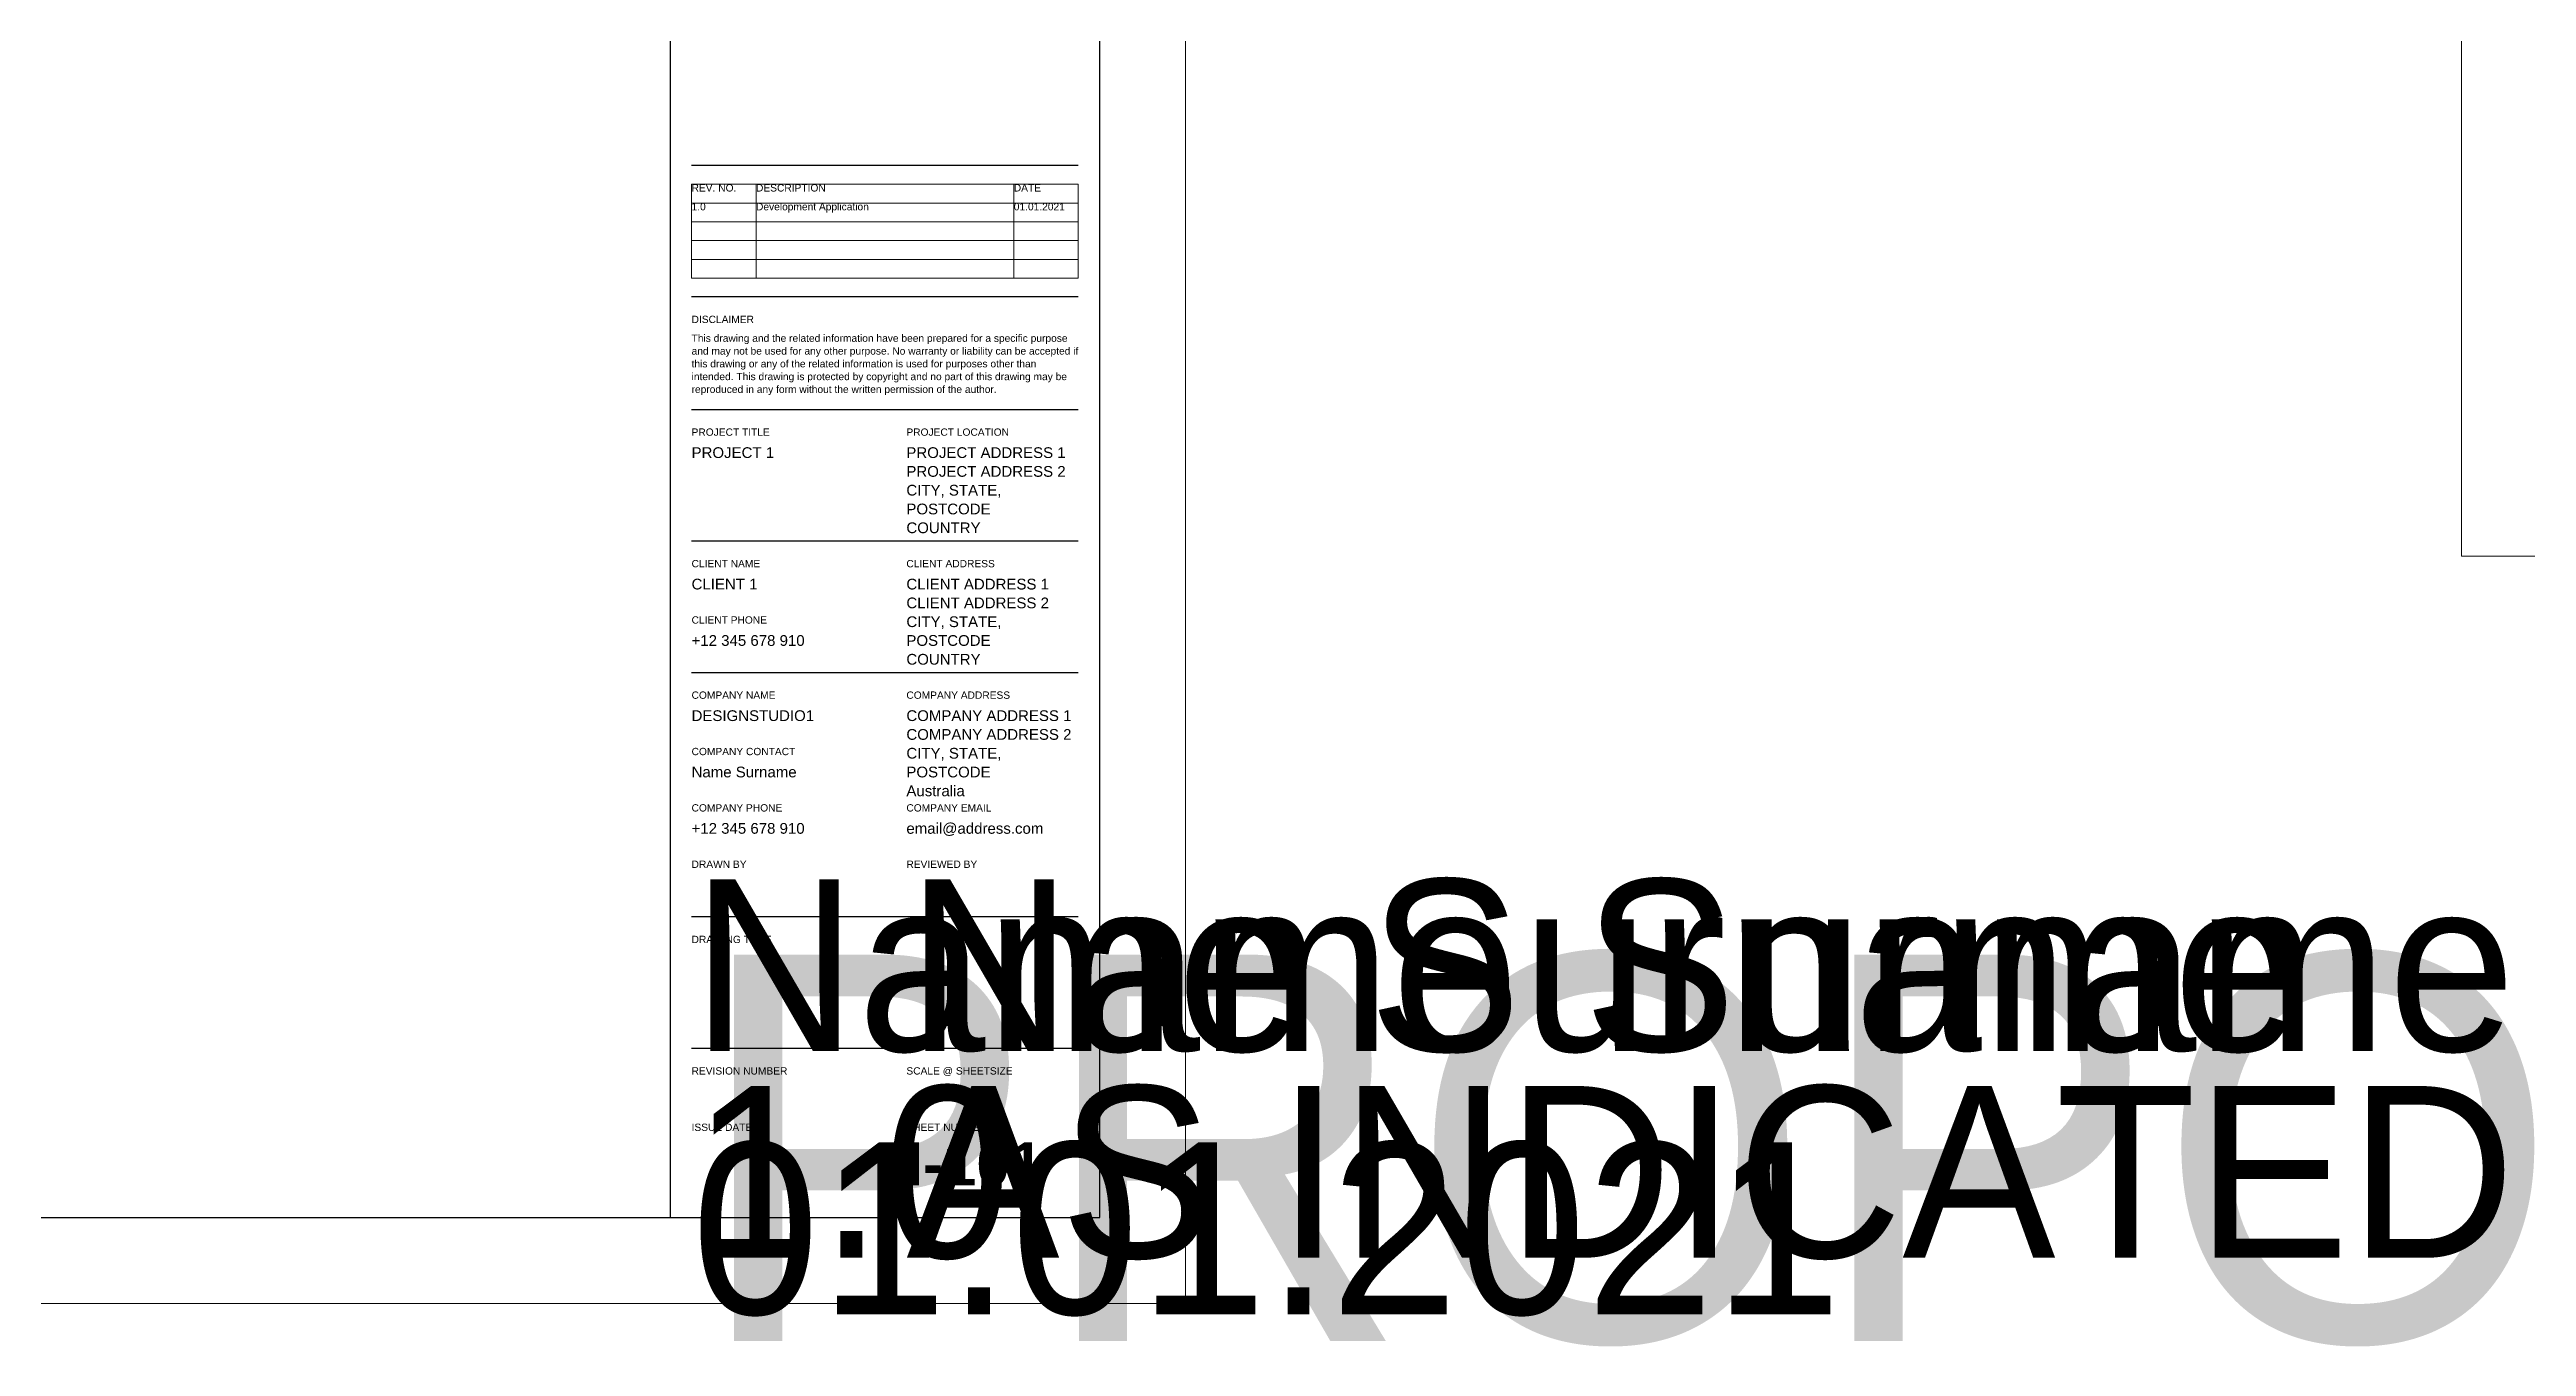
# Model space of a CAD drawing. Header units: millimetres. Extents: x 6670 to 127750, y 41694 to 79093.
# Drawn here: x 108202 to 108778, y 60340 to 60642 of the extents above; entities that cross this region are included whole.
import ezdxf
from ezdxf.enums import TextEntityAlignment as Align

# ---------------------------------------------------------------- set-up
doc = ezdxf.new("R2018")
doc.units = ezdxf.units.MM
doc.header["$LTSCALE"] = 1000
doc.layers.add('I-Z_20_10_90-TEXT', color=7, linetype='Continuous', lineweight=13)
doc.layers.add('I-Z_30_90_00-SCHEDULES', color=7, linetype='Continuous', lineweight=13)
doc.styles.add('1.7mm REGULAR', font='HelveticaNowDisplay-Regular.ttf', dxfattribs={"height": 1.7})
doc.styles.add('1.7mm THIN', font='HelveticaNowDisplay-Thin.ttf', dxfattribs={"height": 1.7})
doc.styles.add('2.5mm REGULAR', font='HelveticaNowDisplay-Regular.ttf', dxfattribs={"height": 2.5})
doc.styles.add('5.0mm BOLD', font='HelveticaNowDisplay-Bold.ttf', dxfattribs={"height": 5})
doc.styles.get("Standard").update_dxf_attribs({"font": 'arial.ttf'})

# ---------------------------------------------------------------- blocks, each defined once
blk = doc.blocks.new('*T159')
at = {"layer": 'Defpoints', "color": 8, "linetype": 'ByBlock', "lineweight": 0, "transparency": 16777216}
for p, q in [((0, 0), (90, 0)), ((0, 0), (0, -21.875)), ((15, 0), (15, -21.875)), ((75, 0), (75, -21.875)), ((90, 0), (90, -21.875)), ((0, -4.375), (90, -4.375)), ((0, -8.75), (90, -8.75)), ((0, -13.125), (90, -13.125)), ((0, -17.5), (90, -17.5)), ((0, -21.875), (90, -21.875))]:
    blk.add_line(p, q, dxfattribs=at)
at = {"layer": 'I-Z_30_90_00-SCHEDULES', "color": 0, "linetype": 'ByBlock', "lineweight": -2, "transparency": 16777216, "char_height": 1.7, "attachment_point": 1}
for s, insert, width, style in [('REV. NO.', (0, 0), 15, '1.7mm THIN'), ('DESCRIPTION', (15, 0), 60, '1.7mm THIN'), ('DATE', (75, 0), 15, '1.7mm THIN'), ('1.0', (0, -4.375), 15, '1.7mm REGULAR'), ('Development Application', (15, -4.375), 60, '1.7mm REGULAR'), ('01.01.2021', (75, -4.375), 15, '1.7mm REGULAR')]:
    blk.add_mtext(s, dxfattribs=dict(at, insert=insert, width=width, style=style))
blk = doc.blocks.new('TITLEBLOCK_A1')
at = {"color": 0, "linetype": 'ByBlock', "lineweight": -2, "transparency": 16777216}
for p, q in [((720.99, 573.99), (720.99, 20)), ((815.99, 265), (725.99, 265)), ((815.99, 234.37), (725.99, 234.37)), ((815.99, 208.12), (725.99, 208.12)), ((815.99, 177.5), (725.99, 177.5)), ((815.99, 146.87), (725.99, 146.87)), ((815.99, 90), (725.99, 90)), ((815.99, 59.37), (725.99, 59.37))]:
    blk.add_line(p, q, dxfattribs=at)
at = {"color": 0, "linetype": 'ByBlock', "lineweight": 0, "transparency": 16777216}
blk.add_lwpolyline([(840.99, 593.99), (0, 593.99), (0, 0), (840.99, 0)], close=True, dxfattribs=at)
at = {"color": 0, "linetype": 'ByBlock', "lineweight": -2, "transparency": 16777216}
blk.add_lwpolyline([(20, 20), (820.99, 20), (820.99, 573.99), (20, 573.99)], close=True, dxfattribs=at)
blk.add_blockref('*T159', (725.99, 260.62))
at = {"layer": 'I-Z_20_10_90-TEXT', "color": 0, "linetype": 'ByBlock', "lineweight": -2, "transparency": 16777216, "attachment_point": 1, "line_spacing_factor": 1.05}
for s, insert, char_height, width, style in [('This drawing and the related information have been prepared for a specific purpose and may not be used for any other purpose. No warranty or liability can be accepted if this drawing or any of the related information is used for purposes other than intended. This drawing is protected by copyright and no part of this drawing may be reproduced in any form without the written permission of the author.', (725.99, 225.62), 1.7, 90, '1.7mm REGULAR'), ('DISCLAIMER', (725.99, 230), 1.7, 90, '1.7mm THIN'), ('PROJECT TITLE', (725.99, 203.75), 1.7, 40, '1.7mm THIN'), ('PROJECT LOCATION', (775.99, 203.75), 1.7, 40, '1.7mm THIN'), ('PROJECT 1', (725.99, 199.37), 2.5, 40, '2.5mm REGULAR'), ('PROJECT ADDRESS 1\\PPROJECT ADDRESS 2\\PCITY, STATE, POSTCODE\\PCOUNTRY', (775.99, 199.37), 2.5, 40, '2.5mm REGULAR'), ('CLIENT NAME', (725.99, 173.12), 1.7, 40, '1.7mm THIN'), ('CLIENT ADDRESS', (775.99, 173.12), 1.7, 40, '1.7mm THIN'), ('CLIENT 1', (725.99, 168.75), 2.5, 40, '2.5mm REGULAR'), ('CLIENT ADDRESS 1\\PCLIENT ADDRESS 2\\PCITY, STATE, POSTCODE\\PCOUNTRY', (775.99, 168.75), 2.5, 40, '2.5mm REGULAR'), ('CLIENT PHONE', (725.99, 160), 1.7, 40, '1.7mm THIN'), ('+12 345 678 910', (725.99, 155.62), 2.5, 40, '2.5mm REGULAR'), ('COMPANY NAME', (725.99, 142.5), 1.7, 40, '1.7mm THIN'), ('COMPANY ADDRESS', (775.99, 142.5), 1.7, 40, '1.7mm THIN'), ('DESIGNSTUDIO1', (725.99, 138.12), 2.5, 40, '2.5mm REGULAR'), ('COMPANY ADDRESS 1\\PCOMPANY ADDRESS 2\\PCITY, STATE, POSTCODE\\PAustralia', (775.99, 138.12), 2.5, 40, '2.5mm REGULAR'), ('COMPANY CONTACT', (725.99, 129.37), 1.7, 40, '1.7mm THIN'), ('Name Surname', (725.99, 125), 2.5, 40, '2.5mm REGULAR'), ('COMPANY PHONE', (725.99, 116.25), 1.7, 40, '1.7mm THIN'), ('COMPANY EMAIL', (775.99, 116.25), 1.7, 40, '1.7mm THIN'), ('+12 345 678 910', (725.99, 111.87), 2.5, 40, '2.5mm REGULAR'), ('email@address.com', (775.99, 111.87), 2.5, 40, '2.5mm REGULAR'), ('DRAWN BY', (725.99, 103.12), 1.7, 40, '1.7mm THIN'), ('REVIEWED BY', (775.99, 103.12), 1.7, 40, '1.7mm THIN'), ('DRAWING TITLE', (725.99, 85.62), 1.7, 90, '1.7mm THIN'), ('REVISION NUMBER', (725.99, 55), 1.7, 40, '1.7mm THIN'), ('SCALE @ SHEETSIZE', (775.99, 55), 1.7, 40, '1.7mm THIN'), ('ISSUE DATE', (725.99, 41.87), 1.7, 40, '1.7mm THIN'), ('SHEET NUMBER', (775.99, 41.87), 1.7, 40, '1.7mm THIN')]:
    blk.add_mtext(s, dxfattribs=dict(at, insert=insert, char_height=char_height, width=width, style=style))
at = {"layer": 'I-Z_20_10_90-TEXT', "color": 0, "linetype": 'ByBlock', "lineweight": -2, "transparency": 16777216, "style": '5.0mm BOLD'}
blk.add_attdef('SHEETNUMBER', text='', height=10, dxfattribs=at).set_placement((775.99, 37.5), align=Align.TOP_LEFT)
blk = doc.blocks.new('TITLEBLOCK_A2')
at = {"color": 0, "linetype": 'ByBlock', "lineweight": 0, "transparency": 16777216}
blk.add_lwpolyline([(0, 420), (593.99, 420), (593.99, 0), (0, 0)], close=True, dxfattribs=at)
at = {"layer": 'I-Z_20_10_90-TEXT', "lineweight": 30, "flags": 104}
for tag, height, p in [('DRAWNBY', 2.5, (488.99, 88.75)), ('REVIEWEDBY', 2.5, (538.99, 88.75)), ('DRAWINGTITLE', 5, (488.99, 71.25)), ('REVISIONNUMBER', 2.5, (488.99, 40.62)), ('SCALEATSHEETSIZE', 2.5, (538.99, 40.62)), ('ISSUEDATE', 5, (488.99, 27.5)), ('SHEETNUMBER', 10, (538.99, 27.5))]:
    blk.add_attdef(tag, text='', height=height, dxfattribs=at).set_placement(p, align=Align.TOP_LEFT)

msp = doc.modelspace()

# ---------------------------------------------------------------- block references
ref = msp.add_blockref('TITLEBLOCK_A1', (107625.39, 60349.69))
ref.add_attrib('SHEETNUMBER', 'I-101', dxfattribs={"layer": 'I-Z_20_10_90-TEXT', "height": 10, "style": '5.0mm BOLD'}).set_placement((108401.38, 60387.19), align=Align.TOP_LEFT)
lines = msp.add_mtext('PROPOSED GROUND FLOOR PLAN', dxfattribs={"layer": 'I-Z_20_10_90-TEXT', "insert": (108351.38, 60430.94), "char_height": 90, "attachment_point": 1})
ref.add_attrib('DRAWINGTITLE', '', (108351.38, 60430.94), dxfattribs={"flags": 104}).embed_mtext(lines)
lines = msp.add_mtext('AS INDICATED', dxfattribs={"layer": 'I-Z_20_10_90-TEXT', "insert": (108401.38, 60400.32), "char_height": 40, "attachment_point": 1})
ref.add_attrib('SCALEATSHEETSIZE', '', (108401.38, 60400.32), dxfattribs={"flags": 104}).embed_mtext(lines)
lines = msp.add_mtext('01.01.2021', dxfattribs={"layer": 'I-Z_20_10_90-TEXT', "insert": (108351.38, 60387.19), "char_height": 40, "attachment_point": 1})
ref.add_attrib('ISSUEDATE', '', (108351.38, 60387.19), dxfattribs={"flags": 104}).embed_mtext(lines)
lines = msp.add_mtext('1.0', dxfattribs={"layer": 'I-Z_20_10_90-TEXT', "insert": (108351.38, 60400.32), "char_height": 40, "attachment_point": 1})
ref.add_attrib('REVISIONNUMBER', '', (108351.38, 60400.32), dxfattribs={"flags": 104}).embed_mtext(lines)
lines = msp.add_mtext('Name Surname', dxfattribs={"layer": 'I-Z_20_10_90-TEXT', "insert": (108351.38, 60448.44), "char_height": 40, "attachment_point": 1})
ref.add_attrib('DRAWNBY', '', (108351.38, 60448.44), dxfattribs={"flags": 104}).embed_mtext(lines)
lines = msp.add_mtext('Name Surname', dxfattribs={"layer": 'I-Z_20_10_90-TEXT', "insert": (108401.38, 60448.44), "char_height": 40, "attachment_point": 1})
ref.add_attrib('REVIEWEDBY', '', (108401.38, 60448.44), dxfattribs={"flags": 104}).embed_mtext(lines)
msp.add_blockref('TITLEBLOCK_A2', (108763.38, 60523.69))

doc.saveas('drawing.dxf')
